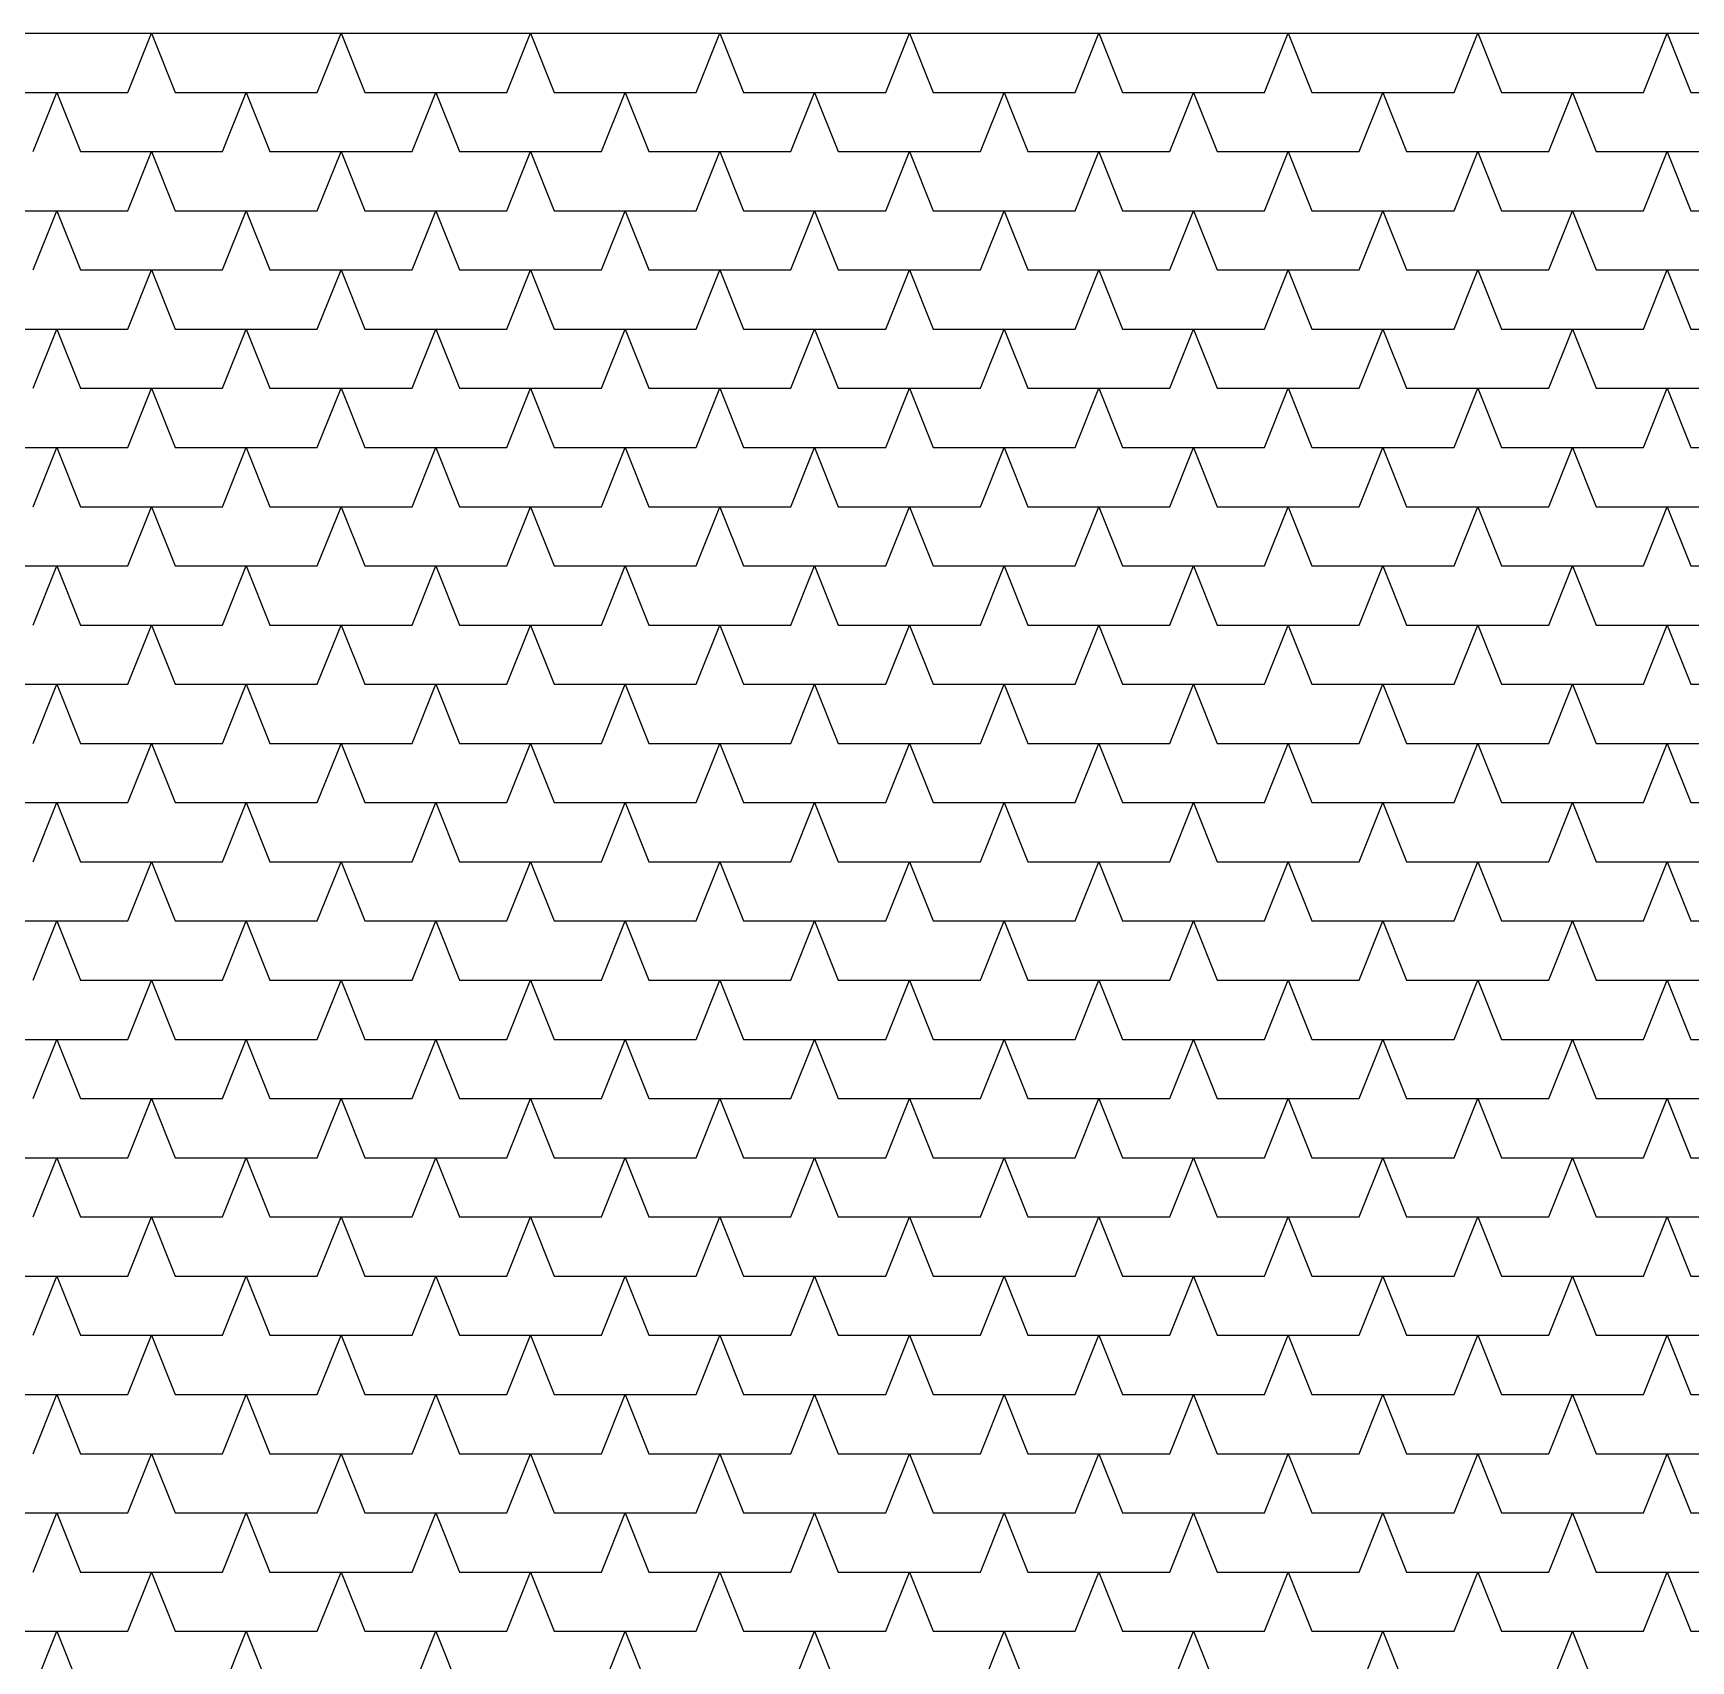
# Model space of a CAD drawing. Header units: inches. Extents: x 86794 to 87086, y 41803 to 41823.
# Drawn here: x 87031.251 to 87032.651, y 41820.355 to 41821.73 of the extents above; entities that cross this region are included whole.
import ezdxf

# ---------------------------------------------------------------- set-up
doc = ezdxf.new("R2010")
doc.units = ezdxf.units.IN
doc.header["$MEASUREMENT"] = 0

msp = doc.modelspace()

# ---------------------------------------------------------------- linework, layer by layer
at = {"ltscale": 0.006}
msp.add_line((87029.6509, 41821.7295), (87037.8509, 41821.7295), dxfattribs=at)
at = {"color": 250}
for p, q in [((87031.3309, 41821.6795), (87031.3509, 41821.7295)), ((87031.3509, 41821.7295), (87031.3709, 41821.6795)), ((87031.4909, 41821.6795), (87031.5109, 41821.7295)), ((87031.5109, 41821.7295), (87031.5309, 41821.6795)), ((87031.6509, 41821.6795), (87031.6709, 41821.7295)), ((87031.6709, 41821.7295), (87031.6909, 41821.6795)), ((87031.8109, 41821.6795), (87031.8309, 41821.7295)), ((87031.8309, 41821.7295), (87031.8509, 41821.6795)), ((87031.9709, 41821.6795), (87031.9909, 41821.7295)), ((87031.9909, 41821.7295), (87032.0109, 41821.6795)), ((87032.1309, 41821.6795), (87032.1509, 41821.7295)), ((87032.1509, 41821.7295), (87032.1709, 41821.6795)), ((87032.2909, 41821.6795), (87032.3109, 41821.7295)), ((87032.3109, 41821.7295), (87032.3309, 41821.6795)), ((87032.4509, 41821.6795), (87032.4709, 41821.7295)), ((87032.4709, 41821.7295), (87032.4909, 41821.6795)), ((87032.6109, 41821.6795), (87032.6309, 41821.7295)), ((87032.6309, 41821.7295), (87032.6509, 41821.6795)), ((87031.2109, 41821.6795), (87031.3309, 41821.6795)), ((87031.2509, 41821.6295), (87031.2709, 41821.6795)), ((87031.2709, 41821.6795), (87031.2909, 41821.6295)), ((87031.3709, 41821.6795), (87031.4909, 41821.6795)), ((87031.4109, 41821.6295), (87031.4309, 41821.6795)), ((87031.4309, 41821.6795), (87031.4509, 41821.6295)), ((87031.5309, 41821.6795), (87031.6509, 41821.6795)), ((87031.5709, 41821.6295), (87031.5909, 41821.6795)), ((87031.5909, 41821.6795), (87031.6109, 41821.6295)), ((87031.6909, 41821.6795), (87031.8109, 41821.6795)), ((87031.7309, 41821.6295), (87031.7509, 41821.6795)), ((87031.7509, 41821.6795), (87031.7709, 41821.6295)), ((87031.8509, 41821.6795), (87031.9709, 41821.6795)), ((87031.8909, 41821.6295), (87031.9109, 41821.6795)), ((87031.9109, 41821.6795), (87031.9309, 41821.6295)), ((87032.0109, 41821.6795), (87032.1309, 41821.6795)), ((87032.0509, 41821.6295), (87032.0709, 41821.6795)), ((87032.0709, 41821.6795), (87032.0909, 41821.6295)), ((87032.1709, 41821.6795), (87032.2909, 41821.6795)), ((87032.2109, 41821.6295), (87032.2309, 41821.6795)), ((87032.2309, 41821.6795), (87032.2509, 41821.6295)), ((87032.3309, 41821.6795), (87032.4509, 41821.6795)), ((87032.3709, 41821.6295), (87032.3909, 41821.6795)), ((87032.3909, 41821.6795), (87032.4109, 41821.6295)), ((87032.4909, 41821.6795), (87032.6109, 41821.6795)), ((87032.5309, 41821.6295), (87032.5509, 41821.6795)), ((87032.5509, 41821.6795), (87032.5709, 41821.6295)), ((87032.6509, 41821.6795), (87032.7709, 41821.6795)), ((87031.2909, 41821.6295), (87031.4109, 41821.6295)), ((87031.3309, 41821.5795), (87031.3509, 41821.6295)), ((87031.3509, 41821.6295), (87031.3709, 41821.5795)), ((87031.4509, 41821.6295), (87031.5709, 41821.6295)), ((87031.4909, 41821.5795), (87031.5109, 41821.6295)), ((87031.5109, 41821.6295), (87031.5309, 41821.5795)), ((87031.6109, 41821.6295), (87031.7309, 41821.6295)), ((87031.6509, 41821.5795), (87031.6709, 41821.6295)), ((87031.6709, 41821.6295), (87031.6909, 41821.5795)), ((87031.7709, 41821.6295), (87031.8909, 41821.6295)), ((87031.8109, 41821.5795), (87031.8309, 41821.6295)), ((87031.8309, 41821.6295), (87031.8509, 41821.5795)), ((87031.9309, 41821.6295), (87032.0509, 41821.6295)), ((87031.9709, 41821.5795), (87031.9909, 41821.6295)), ((87031.9909, 41821.6295), (87032.0109, 41821.5795)), ((87032.0909, 41821.6295), (87032.2109, 41821.6295)), ((87032.1309, 41821.5795), (87032.1509, 41821.6295)), ((87032.1509, 41821.6295), (87032.1709, 41821.5795)), ((87032.2509, 41821.6295), (87032.3709, 41821.6295)), ((87032.2909, 41821.5795), (87032.3109, 41821.6295)), ((87032.3109, 41821.6295), (87032.3309, 41821.5795)), ((87032.4109, 41821.6295), (87032.5309, 41821.6295)), ((87032.4509, 41821.5795), (87032.4709, 41821.6295)), ((87032.4709, 41821.6295), (87032.4909, 41821.5795)), ((87032.5709, 41821.6295), (87032.6909, 41821.6295)), ((87032.6109, 41821.5795), (87032.6309, 41821.6295)), ((87032.6309, 41821.6295), (87032.6509, 41821.5795)), ((87031.2109, 41821.5795), (87031.3309, 41821.5795)), ((87031.2509, 41821.5295), (87031.2709, 41821.5795)), ((87031.2709, 41821.5795), (87031.2909, 41821.5295)), ((87031.3709, 41821.5795), (87031.4909, 41821.5795)), ((87031.4109, 41821.5295), (87031.4309, 41821.5795)), ((87031.4309, 41821.5795), (87031.4509, 41821.5295)), ((87031.5309, 41821.5795), (87031.6509, 41821.5795)), ((87031.5709, 41821.5295), (87031.5909, 41821.5795)), ((87031.5909, 41821.5795), (87031.6109, 41821.5295)), ((87031.6909, 41821.5795), (87031.8109, 41821.5795)), ((87031.7309, 41821.5295), (87031.7509, 41821.5795)), ((87031.7509, 41821.5795), (87031.7709, 41821.5295)), ((87031.8509, 41821.5795), (87031.9709, 41821.5795)), ((87031.8909, 41821.5295), (87031.9109, 41821.5795)), ((87031.9109, 41821.5795), (87031.9309, 41821.5295)), ((87032.0109, 41821.5795), (87032.1309, 41821.5795)), ((87032.0509, 41821.5295), (87032.0709, 41821.5795)), ((87032.0709, 41821.5795), (87032.0909, 41821.5295)), ((87032.1709, 41821.5795), (87032.2909, 41821.5795)), ((87032.2109, 41821.5295), (87032.2309, 41821.5795)), ((87032.2309, 41821.5795), (87032.2509, 41821.5295)), ((87032.3309, 41821.5795), (87032.4509, 41821.5795)), ((87032.3709, 41821.5295), (87032.3909, 41821.5795)), ((87032.3909, 41821.5795), (87032.4109, 41821.5295)), ((87032.4909, 41821.5795), (87032.6109, 41821.5795)), ((87032.5309, 41821.5295), (87032.5509, 41821.5795)), ((87032.5509, 41821.5795), (87032.5709, 41821.5295)), ((87032.6509, 41821.5795), (87032.7709, 41821.5795)), ((87031.2909, 41821.5295), (87031.4109, 41821.5295)), ((87031.3309, 41821.4795), (87031.3509, 41821.5295)), ((87031.3509, 41821.5295), (87031.3709, 41821.4795)), ((87031.4509, 41821.5295), (87031.5709, 41821.5295)), ((87031.4909, 41821.4795), (87031.5109, 41821.5295)), ((87031.5109, 41821.5295), (87031.5309, 41821.4795)), ((87031.6109, 41821.5295), (87031.7309, 41821.5295)), ((87031.6509, 41821.4795), (87031.6709, 41821.5295)), ((87031.6709, 41821.5295), (87031.6909, 41821.4795)), ((87031.7709, 41821.5295), (87031.8909, 41821.5295)), ((87031.8109, 41821.4795), (87031.8309, 41821.5295)), ((87031.8309, 41821.5295), (87031.8509, 41821.4795)), ((87031.9309, 41821.5295), (87032.0509, 41821.5295)), ((87031.9709, 41821.4795), (87031.9909, 41821.5295)), ((87031.9909, 41821.5295), (87032.0109, 41821.4795)), ((87032.0909, 41821.5295), (87032.2109, 41821.5295)), ((87032.1309, 41821.4795), (87032.1509, 41821.5295)), ((87032.1509, 41821.5295), (87032.1709, 41821.4795)), ((87032.2509, 41821.5295), (87032.3709, 41821.5295)), ((87032.2909, 41821.4795), (87032.3109, 41821.5295)), ((87032.3109, 41821.5295), (87032.3309, 41821.4795)), ((87032.4109, 41821.5295), (87032.5309, 41821.5295)), ((87032.4509, 41821.4795), (87032.4709, 41821.5295)), ((87032.4709, 41821.5295), (87032.4909, 41821.4795)), ((87032.5709, 41821.5295), (87032.6909, 41821.5295)), ((87032.6109, 41821.4795), (87032.6309, 41821.5295)), ((87032.6309, 41821.5295), (87032.6509, 41821.4795)), ((87031.2109, 41821.4795), (87031.3309, 41821.4795)), ((87031.2509, 41821.4295), (87031.2709, 41821.4795)), ((87031.2709, 41821.4795), (87031.2909, 41821.4295)), ((87031.3709, 41821.4795), (87031.4909, 41821.4795)), ((87031.4109, 41821.4295), (87031.4309, 41821.4795)), ((87031.4309, 41821.4795), (87031.4509, 41821.4295)), ((87031.5309, 41821.4795), (87031.6509, 41821.4795)), ((87031.5709, 41821.4295), (87031.5909, 41821.4795)), ((87031.5909, 41821.4795), (87031.6109, 41821.4295)), ((87031.6909, 41821.4795), (87031.8109, 41821.4795)), ((87031.7309, 41821.4295), (87031.7509, 41821.4795)), ((87031.7509, 41821.4795), (87031.7709, 41821.4295)), ((87031.8509, 41821.4795), (87031.9709, 41821.4795)), ((87031.8909, 41821.4295), (87031.9109, 41821.4795)), ((87031.9109, 41821.4795), (87031.9309, 41821.4295)), ((87032.0109, 41821.4795), (87032.1309, 41821.4795)), ((87032.0509, 41821.4295), (87032.0709, 41821.4795)), ((87032.0709, 41821.4795), (87032.0909, 41821.4295)), ((87032.1709, 41821.4795), (87032.2909, 41821.4795)), ((87032.2109, 41821.4295), (87032.2309, 41821.4795)), ((87032.2309, 41821.4795), (87032.2509, 41821.4295)), ((87032.3309, 41821.4795), (87032.4509, 41821.4795)), ((87032.3709, 41821.4295), (87032.3909, 41821.4795)), ((87032.3909, 41821.4795), (87032.4109, 41821.4295)), ((87032.4909, 41821.4795), (87032.6109, 41821.4795)), ((87032.5309, 41821.4295), (87032.5509, 41821.4795)), ((87032.5509, 41821.4795), (87032.5709, 41821.4295)), ((87032.6509, 41821.4795), (87032.7709, 41821.4795)), ((87031.2909, 41821.4295), (87031.4109, 41821.4295)), ((87031.3309, 41821.3795), (87031.3509, 41821.4295)), ((87031.3509, 41821.4295), (87031.3709, 41821.3795)), ((87031.4509, 41821.4295), (87031.5709, 41821.4295)), ((87031.4909, 41821.3795), (87031.5109, 41821.4295)), ((87031.5109, 41821.4295), (87031.5309, 41821.3795)), ((87031.6109, 41821.4295), (87031.7309, 41821.4295)), ((87031.6509, 41821.3795), (87031.6709, 41821.4295)), ((87031.6709, 41821.4295), (87031.6909, 41821.3795)), ((87031.7709, 41821.4295), (87031.8909, 41821.4295)), ((87031.8109, 41821.3795), (87031.8309, 41821.4295)), ((87031.8309, 41821.4295), (87031.8509, 41821.3795)), ((87031.9309, 41821.4295), (87032.0509, 41821.4295)), ((87031.9709, 41821.3795), (87031.9909, 41821.4295)), ((87031.9909, 41821.4295), (87032.0109, 41821.3795)), ((87032.0909, 41821.4295), (87032.2109, 41821.4295)), ((87032.1309, 41821.3795), (87032.1509, 41821.4295)), ((87032.1509, 41821.4295), (87032.1709, 41821.3795)), ((87032.2509, 41821.4295), (87032.3709, 41821.4295)), ((87032.2909, 41821.3795), (87032.3109, 41821.4295)), ((87032.3109, 41821.4295), (87032.3309, 41821.3795)), ((87032.4109, 41821.4295), (87032.5309, 41821.4295)), ((87032.4509, 41821.3795), (87032.4709, 41821.4295)), ((87032.4709, 41821.4295), (87032.4909, 41821.3795)), ((87032.5709, 41821.4295), (87032.6909, 41821.4295)), ((87032.6109, 41821.3795), (87032.6309, 41821.4295)), ((87032.6309, 41821.4295), (87032.6509, 41821.3795)), ((87031.2109, 41821.3795), (87031.3309, 41821.3795)), ((87031.2509, 41821.3295), (87031.2709, 41821.3795)), ((87031.2709, 41821.3795), (87031.2909, 41821.3295)), ((87031.3709, 41821.3795), (87031.4909, 41821.3795)), ((87031.4109, 41821.3295), (87031.4309, 41821.3795)), ((87031.4309, 41821.3795), (87031.4509, 41821.3295)), ((87031.5309, 41821.3795), (87031.6509, 41821.3795)), ((87031.5709, 41821.3295), (87031.5909, 41821.3795)), ((87031.5909, 41821.3795), (87031.6109, 41821.3295)), ((87031.6909, 41821.3795), (87031.8109, 41821.3795)), ((87031.7309, 41821.3295), (87031.7509, 41821.3795)), ((87031.7509, 41821.3795), (87031.7709, 41821.3295)), ((87031.8509, 41821.3795), (87031.9709, 41821.3795)), ((87031.8909, 41821.3295), (87031.9109, 41821.3795)), ((87031.9109, 41821.3795), (87031.9309, 41821.3295)), ((87032.0109, 41821.3795), (87032.1309, 41821.3795)), ((87032.0509, 41821.3295), (87032.0709, 41821.3795)), ((87032.0709, 41821.3795), (87032.0909, 41821.3295)), ((87032.1709, 41821.3795), (87032.2909, 41821.3795)), ((87032.2109, 41821.3295), (87032.2309, 41821.3795)), ((87032.2309, 41821.3795), (87032.2509, 41821.3295)), ((87032.3309, 41821.3795), (87032.4509, 41821.3795)), ((87032.3709, 41821.3295), (87032.3909, 41821.3795)), ((87032.3909, 41821.3795), (87032.4109, 41821.3295)), ((87032.4909, 41821.3795), (87032.6109, 41821.3795)), ((87032.5309, 41821.3295), (87032.5509, 41821.3795)), ((87032.5509, 41821.3795), (87032.5709, 41821.3295)), ((87032.6509, 41821.3795), (87032.7709, 41821.3795)), ((87031.2909, 41821.3295), (87031.4109, 41821.3295)), ((87031.3309, 41821.2795), (87031.3509, 41821.3295)), ((87031.3509, 41821.3295), (87031.3709, 41821.2795)), ((87031.4509, 41821.3295), (87031.5709, 41821.3295)), ((87031.4909, 41821.2795), (87031.5109, 41821.3295)), ((87031.5109, 41821.3295), (87031.5309, 41821.2795)), ((87031.6109, 41821.3295), (87031.7309, 41821.3295)), ((87031.6509, 41821.2795), (87031.6709, 41821.3295)), ((87031.6709, 41821.3295), (87031.6909, 41821.2795)), ((87031.7709, 41821.3295), (87031.8909, 41821.3295)), ((87031.8109, 41821.2795), (87031.8309, 41821.3295)), ((87031.8309, 41821.3295), (87031.8509, 41821.2795)), ((87031.9309, 41821.3295), (87032.0509, 41821.3295)), ((87031.9709, 41821.2795), (87031.9909, 41821.3295)), ((87031.9909, 41821.3295), (87032.0109, 41821.2795)), ((87032.0909, 41821.3295), (87032.2109, 41821.3295)), ((87032.1309, 41821.2795), (87032.1509, 41821.3295)), ((87032.1509, 41821.3295), (87032.1709, 41821.2795)), ((87032.2509, 41821.3295), (87032.3709, 41821.3295)), ((87032.2909, 41821.2795), (87032.3109, 41821.3295)), ((87032.3109, 41821.3295), (87032.3309, 41821.2795)), ((87032.4109, 41821.3295), (87032.5309, 41821.3295)), ((87032.4509, 41821.2795), (87032.4709, 41821.3295)), ((87032.4709, 41821.3295), (87032.4909, 41821.2795)), ((87032.5709, 41821.3295), (87032.6909, 41821.3295)), ((87032.6109, 41821.2795), (87032.6309, 41821.3295)), ((87032.6309, 41821.3295), (87032.6509, 41821.2795)), ((87031.2109, 41821.2795), (87031.3309, 41821.2795)), ((87031.2509, 41821.2295), (87031.2709, 41821.2795)), ((87031.2709, 41821.2795), (87031.2909, 41821.2295)), ((87031.3709, 41821.2795), (87031.4909, 41821.2795)), ((87031.4109, 41821.2295), (87031.4309, 41821.2795)), ((87031.4309, 41821.2795), (87031.4509, 41821.2295)), ((87031.5309, 41821.2795), (87031.6509, 41821.2795)), ((87031.5709, 41821.2295), (87031.5909, 41821.2795)), ((87031.5909, 41821.2795), (87031.6109, 41821.2295)), ((87031.6909, 41821.2795), (87031.8109, 41821.2795)), ((87031.7309, 41821.2295), (87031.7509, 41821.2795)), ((87031.7509, 41821.2795), (87031.7709, 41821.2295)), ((87031.8509, 41821.2795), (87031.9709, 41821.2795)), ((87031.8909, 41821.2295), (87031.9109, 41821.2795)), ((87031.9109, 41821.2795), (87031.9309, 41821.2295)), ((87032.0109, 41821.2795), (87032.1309, 41821.2795)), ((87032.0509, 41821.2295), (87032.0709, 41821.2795)), ((87032.0709, 41821.2795), (87032.0909, 41821.2295)), ((87032.1709, 41821.2795), (87032.2909, 41821.2795)), ((87032.2109, 41821.2295), (87032.2309, 41821.2795)), ((87032.2309, 41821.2795), (87032.2509, 41821.2295)), ((87032.3309, 41821.2795), (87032.4509, 41821.2795)), ((87032.3709, 41821.2295), (87032.3909, 41821.2795)), ((87032.3909, 41821.2795), (87032.4109, 41821.2295)), ((87032.4909, 41821.2795), (87032.6109, 41821.2795)), ((87032.5309, 41821.2295), (87032.5509, 41821.2795)), ((87032.5509, 41821.2795), (87032.5709, 41821.2295)), ((87032.6509, 41821.2795), (87032.7709, 41821.2795)), ((87031.2909, 41821.2295), (87031.4109, 41821.2295)), ((87031.3309, 41821.1795), (87031.3509, 41821.2295)), ((87031.3509, 41821.2295), (87031.3709, 41821.1795)), ((87031.4509, 41821.2295), (87031.5709, 41821.2295)), ((87031.4909, 41821.1795), (87031.5109, 41821.2295)), ((87031.5109, 41821.2295), (87031.5309, 41821.1795)), ((87031.6109, 41821.2295), (87031.7309, 41821.2295)), ((87031.6509, 41821.1795), (87031.6709, 41821.2295)), ((87031.6709, 41821.2295), (87031.6909, 41821.1795)), ((87031.7709, 41821.2295), (87031.8909, 41821.2295)), ((87031.8109, 41821.1795), (87031.8309, 41821.2295)), ((87031.8309, 41821.2295), (87031.8509, 41821.1795)), ((87031.9309, 41821.2295), (87032.0509, 41821.2295)), ((87031.9709, 41821.1795), (87031.9909, 41821.2295)), ((87031.9909, 41821.2295), (87032.0109, 41821.1795)), ((87032.0909, 41821.2295), (87032.2109, 41821.2295)), ((87032.1309, 41821.1795), (87032.1509, 41821.2295)), ((87032.1509, 41821.2295), (87032.1709, 41821.1795)), ((87032.2509, 41821.2295), (87032.3709, 41821.2295)), ((87032.2909, 41821.1795), (87032.3109, 41821.2295)), ((87032.3109, 41821.2295), (87032.3309, 41821.1795)), ((87032.4109, 41821.2295), (87032.5309, 41821.2295)), ((87032.4509, 41821.1795), (87032.4709, 41821.2295)), ((87032.4709, 41821.2295), (87032.4909, 41821.1795)), ((87032.5709, 41821.2295), (87032.6909, 41821.2295)), ((87032.6109, 41821.1795), (87032.6309, 41821.2295)), ((87032.6309, 41821.2295), (87032.6509, 41821.1795)), ((87031.2109, 41821.1795), (87031.3309, 41821.1795)), ((87031.2509, 41821.1295), (87031.2709, 41821.1795)), ((87031.2709, 41821.1795), (87031.2909, 41821.1295)), ((87031.3709, 41821.1795), (87031.4909, 41821.1795)), ((87031.4109, 41821.1295), (87031.4309, 41821.1795)), ((87031.4309, 41821.1795), (87031.4509, 41821.1295)), ((87031.5309, 41821.1795), (87031.6509, 41821.1795)), ((87031.5709, 41821.1295), (87031.5909, 41821.1795)), ((87031.5909, 41821.1795), (87031.6109, 41821.1295)), ((87031.6909, 41821.1795), (87031.8109, 41821.1795)), ((87031.7309, 41821.1295), (87031.7509, 41821.1795)), ((87031.7509, 41821.1795), (87031.7709, 41821.1295)), ((87031.8509, 41821.1795), (87031.9709, 41821.1795)), ((87031.8909, 41821.1295), (87031.9109, 41821.1795)), ((87031.9109, 41821.1795), (87031.9309, 41821.1295)), ((87032.0109, 41821.1795), (87032.1309, 41821.1795)), ((87032.0509, 41821.1295), (87032.0709, 41821.1795)), ((87032.0709, 41821.1795), (87032.0909, 41821.1295)), ((87032.1709, 41821.1795), (87032.2909, 41821.1795)), ((87032.2109, 41821.1295), (87032.2309, 41821.1795)), ((87032.2309, 41821.1795), (87032.2509, 41821.1295)), ((87032.3309, 41821.1795), (87032.4509, 41821.1795)), ((87032.3709, 41821.1295), (87032.3909, 41821.1795)), ((87032.3909, 41821.1795), (87032.4109, 41821.1295)), ((87032.4909, 41821.1795), (87032.6109, 41821.1795)), ((87032.5309, 41821.1295), (87032.5509, 41821.1795)), ((87032.5509, 41821.1795), (87032.5709, 41821.1295)), ((87032.6509, 41821.1795), (87032.7709, 41821.1795)), ((87031.2909, 41821.1295), (87031.4109, 41821.1295)), ((87031.3309, 41821.0795), (87031.3509, 41821.1295)), ((87031.3509, 41821.1295), (87031.3709, 41821.0795)), ((87031.4509, 41821.1295), (87031.5709, 41821.1295)), ((87031.4909, 41821.0795), (87031.5109, 41821.1295)), ((87031.5109, 41821.1295), (87031.5309, 41821.0795)), ((87031.6109, 41821.1295), (87031.7309, 41821.1295)), ((87031.6509, 41821.0795), (87031.6709, 41821.1295)), ((87031.6709, 41821.1295), (87031.6909, 41821.0795)), ((87031.7709, 41821.1295), (87031.8909, 41821.1295)), ((87031.8109, 41821.0795), (87031.8309, 41821.1295)), ((87031.8309, 41821.1295), (87031.8509, 41821.0795)), ((87031.9309, 41821.1295), (87032.0509, 41821.1295)), ((87031.9709, 41821.0795), (87031.9909, 41821.1295)), ((87031.9909, 41821.1295), (87032.0109, 41821.0795)), ((87032.0909, 41821.1295), (87032.2109, 41821.1295)), ((87032.1309, 41821.0795), (87032.1509, 41821.1295)), ((87032.1509, 41821.1295), (87032.1709, 41821.0795)), ((87032.2509, 41821.1295), (87032.3709, 41821.1295)), ((87032.2909, 41821.0795), (87032.3109, 41821.1295)), ((87032.3109, 41821.1295), (87032.3309, 41821.0795)), ((87032.4109, 41821.1295), (87032.5309, 41821.1295)), ((87032.4509, 41821.0795), (87032.4709, 41821.1295)), ((87032.4709, 41821.1295), (87032.4909, 41821.0795)), ((87032.5709, 41821.1295), (87032.6909, 41821.1295)), ((87032.6109, 41821.0795), (87032.6309, 41821.1295)), ((87032.6309, 41821.1295), (87032.6509, 41821.0795)), ((87031.2109, 41821.0795), (87031.3309, 41821.0795)), ((87031.2509, 41821.0295), (87031.2709, 41821.0795)), ((87031.2709, 41821.0795), (87031.2909, 41821.0295)), ((87031.3709, 41821.0795), (87031.4909, 41821.0795)), ((87031.4109, 41821.0295), (87031.4309, 41821.0795)), ((87031.4309, 41821.0795), (87031.4509, 41821.0295)), ((87031.5309, 41821.0795), (87031.6509, 41821.0795)), ((87031.5709, 41821.0295), (87031.5909, 41821.0795)), ((87031.5909, 41821.0795), (87031.6109, 41821.0295)), ((87031.6909, 41821.0795), (87031.8109, 41821.0795)), ((87031.7309, 41821.0295), (87031.7509, 41821.0795)), ((87031.7509, 41821.0795), (87031.7709, 41821.0295)), ((87031.8509, 41821.0795), (87031.9709, 41821.0795)), ((87031.8909, 41821.0295), (87031.9109, 41821.0795)), ((87031.9109, 41821.0795), (87031.9309, 41821.0295)), ((87032.0109, 41821.0795), (87032.1309, 41821.0795)), ((87032.0509, 41821.0295), (87032.0709, 41821.0795)), ((87032.0709, 41821.0795), (87032.0909, 41821.0295)), ((87032.1709, 41821.0795), (87032.2909, 41821.0795)), ((87032.2109, 41821.0295), (87032.2309, 41821.0795)), ((87032.2309, 41821.0795), (87032.2509, 41821.0295)), ((87032.3309, 41821.0795), (87032.4509, 41821.0795)), ((87032.3709, 41821.0295), (87032.3909, 41821.0795)), ((87032.3909, 41821.0795), (87032.4109, 41821.0295)), ((87032.4909, 41821.0795), (87032.6109, 41821.0795)), ((87032.5309, 41821.0295), (87032.5509, 41821.0795)), ((87032.5509, 41821.0795), (87032.5709, 41821.0295)), ((87032.6509, 41821.0795), (87032.7709, 41821.0795)), ((87031.2909, 41821.0295), (87031.4109, 41821.0295)), ((87031.3309, 41820.9795), (87031.3509, 41821.0295)), ((87031.3509, 41821.0295), (87031.3709, 41820.9795)), ((87031.4509, 41821.0295), (87031.5709, 41821.0295)), ((87031.4909, 41820.9795), (87031.5109, 41821.0295)), ((87031.5109, 41821.0295), (87031.5309, 41820.9795)), ((87031.6109, 41821.0295), (87031.7309, 41821.0295)), ((87031.6509, 41820.9795), (87031.6709, 41821.0295)), ((87031.6709, 41821.0295), (87031.6909, 41820.9795)), ((87031.7709, 41821.0295), (87031.8909, 41821.0295)), ((87031.8109, 41820.9795), (87031.8309, 41821.0295)), ((87031.8309, 41821.0295), (87031.8509, 41820.9795)), ((87031.9309, 41821.0295), (87032.0509, 41821.0295)), ((87031.9709, 41820.9795), (87031.9909, 41821.0295)), ((87031.9909, 41821.0295), (87032.0109, 41820.9795)), ((87032.0909, 41821.0295), (87032.2109, 41821.0295)), ((87032.1309, 41820.9795), (87032.1509, 41821.0295)), ((87032.1509, 41821.0295), (87032.1709, 41820.9795)), ((87032.2509, 41821.0295), (87032.3709, 41821.0295)), ((87032.2909, 41820.9795), (87032.3109, 41821.0295)), ((87032.3109, 41821.0295), (87032.3309, 41820.9795)), ((87032.4109, 41821.0295), (87032.5309, 41821.0295)), ((87032.4509, 41820.9795), (87032.4709, 41821.0295)), ((87032.4709, 41821.0295), (87032.4909, 41820.9795)), ((87032.5709, 41821.0295), (87032.6909, 41821.0295)), ((87032.6109, 41820.9795), (87032.6309, 41821.0295)), ((87032.6309, 41821.0295), (87032.6509, 41820.9795)), ((87031.2109, 41820.9795), (87031.3309, 41820.9795)), ((87031.2509, 41820.9295), (87031.2709, 41820.9795)), ((87031.2709, 41820.9795), (87031.2909, 41820.9295)), ((87031.3709, 41820.9795), (87031.4909, 41820.9795)), ((87031.4109, 41820.9295), (87031.4309, 41820.9795)), ((87031.4309, 41820.9795), (87031.4509, 41820.9295)), ((87031.5309, 41820.9795), (87031.6509, 41820.9795)), ((87031.5709, 41820.9295), (87031.5909, 41820.9795)), ((87031.5909, 41820.9795), (87031.6109, 41820.9295)), ((87031.6909, 41820.9795), (87031.8109, 41820.9795)), ((87031.7309, 41820.9295), (87031.7509, 41820.9795)), ((87031.7509, 41820.9795), (87031.7709, 41820.9295)), ((87031.8509, 41820.9795), (87031.9709, 41820.9795)), ((87031.8909, 41820.9295), (87031.9109, 41820.9795)), ((87031.9109, 41820.9795), (87031.9309, 41820.9295)), ((87032.0109, 41820.9795), (87032.1309, 41820.9795)), ((87032.0509, 41820.9295), (87032.0709, 41820.9795)), ((87032.0709, 41820.9795), (87032.0909, 41820.9295)), ((87032.1709, 41820.9795), (87032.2909, 41820.9795)), ((87032.2109, 41820.9295), (87032.2309, 41820.9795)), ((87032.2309, 41820.9795), (87032.2509, 41820.9295)), ((87032.3309, 41820.9795), (87032.4509, 41820.9795)), ((87032.3709, 41820.9295), (87032.3909, 41820.9795)), ((87032.3909, 41820.9795), (87032.4109, 41820.9295)), ((87032.4909, 41820.9795), (87032.6109, 41820.9795)), ((87032.5309, 41820.9295), (87032.5509, 41820.9795)), ((87032.5509, 41820.9795), (87032.5709, 41820.9295)), ((87032.6509, 41820.9795), (87032.7709, 41820.9795)), ((87031.2909, 41820.9295), (87031.4109, 41820.9295)), ((87031.3309, 41820.8795), (87031.3509, 41820.9295)), ((87031.3509, 41820.9295), (87031.3709, 41820.8795)), ((87031.4509, 41820.9295), (87031.5709, 41820.9295)), ((87031.4909, 41820.8795), (87031.5109, 41820.9295)), ((87031.5109, 41820.9295), (87031.5309, 41820.8795)), ((87031.6109, 41820.9295), (87031.7309, 41820.9295)), ((87031.6509, 41820.8795), (87031.6709, 41820.9295)), ((87031.6709, 41820.9295), (87031.6909, 41820.8795)), ((87031.7709, 41820.9295), (87031.8909, 41820.9295)), ((87031.8109, 41820.8795), (87031.8309, 41820.9295)), ((87031.8309, 41820.9295), (87031.8509, 41820.8795)), ((87031.9309, 41820.9295), (87032.0509, 41820.9295)), ((87031.9709, 41820.8795), (87031.9909, 41820.9295)), ((87031.9909, 41820.9295), (87032.0109, 41820.8795)), ((87032.0909, 41820.9295), (87032.2109, 41820.9295)), ((87032.1309, 41820.8795), (87032.1509, 41820.9295)), ((87032.1509, 41820.9295), (87032.1709, 41820.8795)), ((87032.2509, 41820.9295), (87032.3709, 41820.9295)), ((87032.2909, 41820.8795), (87032.3109, 41820.9295)), ((87032.3109, 41820.9295), (87032.3309, 41820.8795)), ((87032.4109, 41820.9295), (87032.5309, 41820.9295)), ((87032.4509, 41820.8795), (87032.4709, 41820.9295)), ((87032.4709, 41820.9295), (87032.4909, 41820.8795)), ((87032.5709, 41820.9295), (87032.6909, 41820.9295)), ((87032.6109, 41820.8795), (87032.6309, 41820.9295)), ((87032.6309, 41820.9295), (87032.6509, 41820.8795)), ((87031.2109, 41820.8795), (87031.3309, 41820.8795)), ((87031.2509, 41820.8295), (87031.2709, 41820.8795)), ((87031.2709, 41820.8795), (87031.2909, 41820.8295)), ((87031.3709, 41820.8795), (87031.4909, 41820.8795)), ((87031.4109, 41820.8295), (87031.4309, 41820.8795)), ((87031.4309, 41820.8795), (87031.4509, 41820.8295)), ((87031.5309, 41820.8795), (87031.6509, 41820.8795)), ((87031.5709, 41820.8295), (87031.5909, 41820.8795)), ((87031.5909, 41820.8795), (87031.6109, 41820.8295)), ((87031.6909, 41820.8795), (87031.8109, 41820.8795)), ((87031.7309, 41820.8295), (87031.7509, 41820.8795)), ((87031.7509, 41820.8795), (87031.7709, 41820.8295)), ((87031.8509, 41820.8795), (87031.9709, 41820.8795)), ((87031.8909, 41820.8295), (87031.9109, 41820.8795)), ((87031.9109, 41820.8795), (87031.9309, 41820.8295)), ((87032.0109, 41820.8795), (87032.1309, 41820.8795)), ((87032.0509, 41820.8295), (87032.0709, 41820.8795)), ((87032.0709, 41820.8795), (87032.0909, 41820.8295)), ((87032.1709, 41820.8795), (87032.2909, 41820.8795)), ((87032.2109, 41820.8295), (87032.2309, 41820.8795)), ((87032.2309, 41820.8795), (87032.2509, 41820.8295)), ((87032.3309, 41820.8795), (87032.4509, 41820.8795)), ((87032.3709, 41820.8295), (87032.3909, 41820.8795)), ((87032.3909, 41820.8795), (87032.4109, 41820.8295)), ((87032.4909, 41820.8795), (87032.6109, 41820.8795)), ((87032.5309, 41820.8295), (87032.5509, 41820.8795)), ((87032.5509, 41820.8795), (87032.5709, 41820.8295)), ((87032.6509, 41820.8795), (87032.7709, 41820.8795)), ((87031.2909, 41820.8295), (87031.4109, 41820.8295)), ((87031.3309, 41820.7795), (87031.3509, 41820.8295)), ((87031.3509, 41820.8295), (87031.3709, 41820.7795)), ((87031.4509, 41820.8295), (87031.5709, 41820.8295)), ((87031.4909, 41820.7795), (87031.5109, 41820.8295)), ((87031.5109, 41820.8295), (87031.5309, 41820.7795)), ((87031.6109, 41820.8295), (87031.7309, 41820.8295)), ((87031.6509, 41820.7795), (87031.6709, 41820.8295)), ((87031.6709, 41820.8295), (87031.6909, 41820.7795)), ((87031.7709, 41820.8295), (87031.8909, 41820.8295)), ((87031.8109, 41820.7795), (87031.8309, 41820.8295)), ((87031.8309, 41820.8295), (87031.8509, 41820.7795)), ((87031.9309, 41820.8295), (87032.0509, 41820.8295)), ((87031.9709, 41820.7795), (87031.9909, 41820.8295)), ((87031.9909, 41820.8295), (87032.0109, 41820.7795)), ((87032.0909, 41820.8295), (87032.2109, 41820.8295)), ((87032.1309, 41820.7795), (87032.1509, 41820.8295)), ((87032.1509, 41820.8295), (87032.1709, 41820.7795)), ((87032.2509, 41820.8295), (87032.3709, 41820.8295)), ((87032.2909, 41820.7795), (87032.3109, 41820.8295)), ((87032.3109, 41820.8295), (87032.3309, 41820.7795)), ((87032.4109, 41820.8295), (87032.5309, 41820.8295)), ((87032.4509, 41820.7795), (87032.4709, 41820.8295)), ((87032.4709, 41820.8295), (87032.4909, 41820.7795)), ((87032.5709, 41820.8295), (87032.6909, 41820.8295)), ((87032.6109, 41820.7795), (87032.6309, 41820.8295)), ((87032.6309, 41820.8295), (87032.6509, 41820.7795)), ((87031.2109, 41820.7795), (87031.3309, 41820.7795)), ((87031.2509, 41820.7295), (87031.2709, 41820.7795)), ((87031.2709, 41820.7795), (87031.2909, 41820.7295)), ((87031.3709, 41820.7795), (87031.4909, 41820.7795)), ((87031.4109, 41820.7295), (87031.4309, 41820.7795)), ((87031.4309, 41820.7795), (87031.4509, 41820.7295)), ((87031.5309, 41820.7795), (87031.6509, 41820.7795)), ((87031.5709, 41820.7295), (87031.5909, 41820.7795)), ((87031.5909, 41820.7795), (87031.6109, 41820.7295)), ((87031.6909, 41820.7795), (87031.8109, 41820.7795)), ((87031.7309, 41820.7295), (87031.7509, 41820.7795)), ((87031.7509, 41820.7795), (87031.7709, 41820.7295)), ((87031.8509, 41820.7795), (87031.9709, 41820.7795)), ((87031.8909, 41820.7295), (87031.9109, 41820.7795)), ((87031.9109, 41820.7795), (87031.9309, 41820.7295)), ((87032.0109, 41820.7795), (87032.1309, 41820.7795)), ((87032.0509, 41820.7295), (87032.0709, 41820.7795)), ((87032.0709, 41820.7795), (87032.0909, 41820.7295)), ((87032.1709, 41820.7795), (87032.2909, 41820.7795)), ((87032.2109, 41820.7295), (87032.2309, 41820.7795)), ((87032.2309, 41820.7795), (87032.2509, 41820.7295)), ((87032.3309, 41820.7795), (87032.4509, 41820.7795)), ((87032.3709, 41820.7295), (87032.3909, 41820.7795)), ((87032.3909, 41820.7795), (87032.4109, 41820.7295)), ((87032.4909, 41820.7795), (87032.6109, 41820.7795)), ((87032.5309, 41820.7295), (87032.5509, 41820.7795)), ((87032.5509, 41820.7795), (87032.5709, 41820.7295)), ((87032.6509, 41820.7795), (87032.7709, 41820.7795)), ((87031.2909, 41820.7295), (87031.4109, 41820.7295)), ((87031.3309, 41820.6795), (87031.3509, 41820.7295)), ((87031.3509, 41820.7295), (87031.3709, 41820.6795)), ((87031.4509, 41820.7295), (87031.5709, 41820.7295)), ((87031.4909, 41820.6795), (87031.5109, 41820.7295)), ((87031.5109, 41820.7295), (87031.5309, 41820.6795)), ((87031.6109, 41820.7295), (87031.7309, 41820.7295)), ((87031.6509, 41820.6795), (87031.6709, 41820.7295)), ((87031.6709, 41820.7295), (87031.6909, 41820.6795)), ((87031.7709, 41820.7295), (87031.8909, 41820.7295)), ((87031.8109, 41820.6795), (87031.8309, 41820.7295)), ((87031.8309, 41820.7295), (87031.8509, 41820.6795)), ((87031.9309, 41820.7295), (87032.0509, 41820.7295)), ((87031.9709, 41820.6795), (87031.9909, 41820.7295)), ((87031.9909, 41820.7295), (87032.0109, 41820.6795)), ((87032.0909, 41820.7295), (87032.2109, 41820.7295)), ((87032.1309, 41820.6795), (87032.1509, 41820.7295)), ((87032.1509, 41820.7295), (87032.1709, 41820.6795)), ((87032.2509, 41820.7295), (87032.3709, 41820.7295)), ((87032.2909, 41820.6795), (87032.3109, 41820.7295)), ((87032.3109, 41820.7295), (87032.3309, 41820.6795)), ((87032.4109, 41820.7295), (87032.5309, 41820.7295)), ((87032.4509, 41820.6795), (87032.4709, 41820.7295)), ((87032.4709, 41820.7295), (87032.4909, 41820.6795)), ((87032.5709, 41820.7295), (87032.6909, 41820.7295)), ((87032.6109, 41820.6795), (87032.6309, 41820.7295)), ((87032.6309, 41820.7295), (87032.6509, 41820.6795)), ((87031.2109, 41820.6795), (87031.3309, 41820.6795)), ((87031.2509, 41820.6295), (87031.2709, 41820.6795)), ((87031.2709, 41820.6795), (87031.2909, 41820.6295)), ((87031.3709, 41820.6795), (87031.4909, 41820.6795)), ((87031.4109, 41820.6295), (87031.4309, 41820.6795)), ((87031.4309, 41820.6795), (87031.4509, 41820.6295)), ((87031.5309, 41820.6795), (87031.6509, 41820.6795)), ((87031.5709, 41820.6295), (87031.5909, 41820.6795)), ((87031.5909, 41820.6795), (87031.6109, 41820.6295)), ((87031.6909, 41820.6795), (87031.8109, 41820.6795)), ((87031.7309, 41820.6295), (87031.7509, 41820.6795)), ((87031.7509, 41820.6795), (87031.7709, 41820.6295)), ((87031.8509, 41820.6795), (87031.9709, 41820.6795)), ((87031.8909, 41820.6295), (87031.9109, 41820.6795)), ((87031.9109, 41820.6795), (87031.9309, 41820.6295)), ((87032.0109, 41820.6795), (87032.1309, 41820.6795)), ((87032.0509, 41820.6295), (87032.0709, 41820.6795)), ((87032.0709, 41820.6795), (87032.0909, 41820.6295)), ((87032.1709, 41820.6795), (87032.2909, 41820.6795)), ((87032.2109, 41820.6295), (87032.2309, 41820.6795)), ((87032.2309, 41820.6795), (87032.2509, 41820.6295)), ((87032.3309, 41820.6795), (87032.4509, 41820.6795)), ((87032.3709, 41820.6295), (87032.3909, 41820.6795)), ((87032.3909, 41820.6795), (87032.4109, 41820.6295)), ((87032.4909, 41820.6795), (87032.6109, 41820.6795)), ((87032.5309, 41820.6295), (87032.5509, 41820.6795)), ((87032.5509, 41820.6795), (87032.5709, 41820.6295)), ((87032.6509, 41820.6795), (87032.7709, 41820.6795)), ((87031.2909, 41820.6295), (87031.4109, 41820.6295)), ((87031.3309, 41820.5795), (87031.3509, 41820.6295)), ((87031.3509, 41820.6295), (87031.3709, 41820.5795)), ((87031.4509, 41820.6295), (87031.5709, 41820.6295)), ((87031.4909, 41820.5795), (87031.5109, 41820.6295)), ((87031.5109, 41820.6295), (87031.5309, 41820.5795)), ((87031.6109, 41820.6295), (87031.7309, 41820.6295)), ((87031.6509, 41820.5795), (87031.6709, 41820.6295)), ((87031.6709, 41820.6295), (87031.6909, 41820.5795)), ((87031.7709, 41820.6295), (87031.8909, 41820.6295)), ((87031.8109, 41820.5795), (87031.8309, 41820.6295)), ((87031.8309, 41820.6295), (87031.8509, 41820.5795)), ((87031.9309, 41820.6295), (87032.0509, 41820.6295)), ((87031.9709, 41820.5795), (87031.9909, 41820.6295)), ((87031.9909, 41820.6295), (87032.0109, 41820.5795)), ((87032.0909, 41820.6295), (87032.2109, 41820.6295)), ((87032.1309, 41820.5795), (87032.1509, 41820.6295)), ((87032.1509, 41820.6295), (87032.1709, 41820.5795)), ((87032.2509, 41820.6295), (87032.3709, 41820.6295)), ((87032.2909, 41820.5795), (87032.3109, 41820.6295)), ((87032.3109, 41820.6295), (87032.3309, 41820.5795)), ((87032.4109, 41820.6295), (87032.5309, 41820.6295)), ((87032.4509, 41820.5795), (87032.4709, 41820.6295)), ((87032.4709, 41820.6295), (87032.4909, 41820.5795)), ((87032.5709, 41820.6295), (87032.6909, 41820.6295)), ((87032.6109, 41820.5795), (87032.6309, 41820.6295)), ((87032.6309, 41820.6295), (87032.6509, 41820.5795)), ((87031.2109, 41820.5795), (87031.3309, 41820.5795)), ((87031.2509, 41820.5295), (87031.2709, 41820.5795)), ((87031.2709, 41820.5795), (87031.2909, 41820.5295)), ((87031.3709, 41820.5795), (87031.4909, 41820.5795)), ((87031.4109, 41820.5295), (87031.4309, 41820.5795)), ((87031.4309, 41820.5795), (87031.4509, 41820.5295)), ((87031.5309, 41820.5795), (87031.6509, 41820.5795)), ((87031.5709, 41820.5295), (87031.5909, 41820.5795)), ((87031.5909, 41820.5795), (87031.6109, 41820.5295)), ((87031.6909, 41820.5795), (87031.8109, 41820.5795)), ((87031.7309, 41820.5295), (87031.7509, 41820.5795)), ((87031.7509, 41820.5795), (87031.7709, 41820.5295)), ((87031.8509, 41820.5795), (87031.9709, 41820.5795)), ((87031.8909, 41820.5295), (87031.9109, 41820.5795)), ((87031.9109, 41820.5795), (87031.9309, 41820.5295)), ((87032.0109, 41820.5795), (87032.1309, 41820.5795)), ((87032.0509, 41820.5295), (87032.0709, 41820.5795)), ((87032.0709, 41820.5795), (87032.0909, 41820.5295)), ((87032.1709, 41820.5795), (87032.2909, 41820.5795)), ((87032.2109, 41820.5295), (87032.2309, 41820.5795)), ((87032.2309, 41820.5795), (87032.2509, 41820.5295)), ((87032.3309, 41820.5795), (87032.4509, 41820.5795)), ((87032.3709, 41820.5295), (87032.3909, 41820.5795)), ((87032.3909, 41820.5795), (87032.4109, 41820.5295)), ((87032.4909, 41820.5795), (87032.6109, 41820.5795)), ((87032.5309, 41820.5295), (87032.5509, 41820.5795)), ((87032.5509, 41820.5795), (87032.5709, 41820.5295)), ((87032.6509, 41820.5795), (87032.7709, 41820.5795)), ((87031.2909, 41820.5295), (87031.4109, 41820.5295)), ((87031.3309, 41820.4795), (87031.3509, 41820.5295)), ((87031.3509, 41820.5295), (87031.3709, 41820.4795)), ((87031.4509, 41820.5295), (87031.5709, 41820.5295)), ((87031.4909, 41820.4795), (87031.5109, 41820.5295)), ((87031.5109, 41820.5295), (87031.5309, 41820.4795)), ((87031.6109, 41820.5295), (87031.7309, 41820.5295)), ((87031.6509, 41820.4795), (87031.6709, 41820.5295)), ((87031.6709, 41820.5295), (87031.6909, 41820.4795)), ((87031.7709, 41820.5295), (87031.8909, 41820.5295)), ((87031.8109, 41820.4795), (87031.8309, 41820.5295)), ((87031.8309, 41820.5295), (87031.8509, 41820.4795)), ((87031.9309, 41820.5295), (87032.0509, 41820.5295)), ((87031.9709, 41820.4795), (87031.9909, 41820.5295)), ((87031.9909, 41820.5295), (87032.0109, 41820.4795)), ((87032.0909, 41820.5295), (87032.2109, 41820.5295)), ((87032.1309, 41820.4795), (87032.1509, 41820.5295)), ((87032.1509, 41820.5295), (87032.1709, 41820.4795)), ((87032.2509, 41820.5295), (87032.3709, 41820.5295)), ((87032.2909, 41820.4795), (87032.3109, 41820.5295)), ((87032.3109, 41820.5295), (87032.3309, 41820.4795)), ((87032.4109, 41820.5295), (87032.5309, 41820.5295)), ((87032.4509, 41820.4795), (87032.4709, 41820.5295)), ((87032.4709, 41820.5295), (87032.4909, 41820.4795)), ((87032.5709, 41820.5295), (87032.6909, 41820.5295)), ((87032.6109, 41820.4795), (87032.6309, 41820.5295)), ((87032.6309, 41820.5295), (87032.6509, 41820.4795)), ((87031.2109, 41820.4795), (87031.3309, 41820.4795)), ((87031.2509, 41820.4295), (87031.2709, 41820.4795)), ((87031.2709, 41820.4795), (87031.2909, 41820.4295)), ((87031.3709, 41820.4795), (87031.4909, 41820.4795)), ((87031.4109, 41820.4295), (87031.4309, 41820.4795)), ((87031.4309, 41820.4795), (87031.4509, 41820.4295)), ((87031.5309, 41820.4795), (87031.6509, 41820.4795)), ((87031.5709, 41820.4295), (87031.5909, 41820.4795)), ((87031.5909, 41820.4795), (87031.6109, 41820.4295)), ((87031.6909, 41820.4795), (87031.8109, 41820.4795)), ((87031.7309, 41820.4295), (87031.7509, 41820.4795)), ((87031.7509, 41820.4795), (87031.7709, 41820.4295)), ((87031.8509, 41820.4795), (87031.9709, 41820.4795)), ((87031.8909, 41820.4295), (87031.9109, 41820.4795)), ((87031.9109, 41820.4795), (87031.9309, 41820.4295)), ((87032.0109, 41820.4795), (87032.1309, 41820.4795)), ((87032.0509, 41820.4295), (87032.0709, 41820.4795)), ((87032.0709, 41820.4795), (87032.0909, 41820.4295)), ((87032.1709, 41820.4795), (87032.2909, 41820.4795)), ((87032.2109, 41820.4295), (87032.2309, 41820.4795)), ((87032.2309, 41820.4795), (87032.2509, 41820.4295)), ((87032.3309, 41820.4795), (87032.4509, 41820.4795)), ((87032.3709, 41820.4295), (87032.3909, 41820.4795)), ((87032.3909, 41820.4795), (87032.4109, 41820.4295)), ((87032.4909, 41820.4795), (87032.6109, 41820.4795)), ((87032.5309, 41820.4295), (87032.5509, 41820.4795)), ((87032.5509, 41820.4795), (87032.5709, 41820.4295)), ((87032.6509, 41820.4795), (87032.7709, 41820.4795)), ((87031.2909, 41820.4295), (87031.4109, 41820.4295)), ((87031.3309, 41820.3795), (87031.3509, 41820.4295)), ((87031.3509, 41820.4295), (87031.3709, 41820.3795)), ((87031.4509, 41820.4295), (87031.5709, 41820.4295)), ((87031.4909, 41820.3795), (87031.5109, 41820.4295)), ((87031.5109, 41820.4295), (87031.5309, 41820.3795)), ((87031.6109, 41820.4295), (87031.7309, 41820.4295)), ((87031.6509, 41820.3795), (87031.6709, 41820.4295)), ((87031.6709, 41820.4295), (87031.6909, 41820.3795)), ((87031.7709, 41820.4295), (87031.8909, 41820.4295)), ((87031.8109, 41820.3795), (87031.8309, 41820.4295)), ((87031.8309, 41820.4295), (87031.8509, 41820.3795)), ((87031.9309, 41820.4295), (87032.0509, 41820.4295)), ((87031.9709, 41820.3795), (87031.9909, 41820.4295)), ((87031.9909, 41820.4295), (87032.0109, 41820.3795)), ((87032.0909, 41820.4295), (87032.2109, 41820.4295)), ((87032.1309, 41820.3795), (87032.1509, 41820.4295)), ((87032.1509, 41820.4295), (87032.1709, 41820.3795)), ((87032.2509, 41820.4295), (87032.3709, 41820.4295)), ((87032.2909, 41820.3795), (87032.3109, 41820.4295)), ((87032.3109, 41820.4295), (87032.3309, 41820.3795)), ((87032.4109, 41820.4295), (87032.5309, 41820.4295)), ((87032.4509, 41820.3795), (87032.4709, 41820.4295)), ((87032.4709, 41820.4295), (87032.4909, 41820.3795)), ((87032.5709, 41820.4295), (87032.6909, 41820.4295)), ((87032.6109, 41820.3795), (87032.6309, 41820.4295)), ((87032.6309, 41820.4295), (87032.6509, 41820.3795)), ((87031.2109, 41820.3795), (87031.3309, 41820.3795)), ((87031.2509, 41820.3295), (87031.2709, 41820.3795)), ((87031.2709, 41820.3795), (87031.2909, 41820.3295)), ((87031.3709, 41820.3795), (87031.4909, 41820.3795)), ((87031.4109, 41820.3295), (87031.4309, 41820.3795)), ((87031.4309, 41820.3795), (87031.4509, 41820.3295)), ((87031.5309, 41820.3795), (87031.6509, 41820.3795)), ((87031.5709, 41820.3295), (87031.5909, 41820.3795)), ((87031.5909, 41820.3795), (87031.6109, 41820.3295)), ((87031.6909, 41820.3795), (87031.8109, 41820.3795)), ((87031.7309, 41820.3295), (87031.7509, 41820.3795)), ((87031.7509, 41820.3795), (87031.7709, 41820.3295)), ((87031.8509, 41820.3795), (87031.9709, 41820.3795)), ((87031.8909, 41820.3295), (87031.9109, 41820.3795)), ((87031.9109, 41820.3795), (87031.9309, 41820.3295)), ((87032.0109, 41820.3795), (87032.1309, 41820.3795)), ((87032.0509, 41820.3295), (87032.0709, 41820.3795)), ((87032.0709, 41820.3795), (87032.0909, 41820.3295)), ((87032.1709, 41820.3795), (87032.2909, 41820.3795)), ((87032.2109, 41820.3295), (87032.2309, 41820.3795)), ((87032.2309, 41820.3795), (87032.2509, 41820.3295)), ((87032.3309, 41820.3795), (87032.4509, 41820.3795)), ((87032.3709, 41820.3295), (87032.3909, 41820.3795)), ((87032.3909, 41820.3795), (87032.4109, 41820.3295)), ((87032.4909, 41820.3795), (87032.6109, 41820.3795)), ((87032.5309, 41820.3295), (87032.5509, 41820.3795)), ((87032.5509, 41820.3795), (87032.5709, 41820.3295)), ((87032.6509, 41820.3795), (87032.7709, 41820.3795))]:
    msp.add_line(p, q, dxfattribs=at)

doc.saveas('drawing.dxf')
